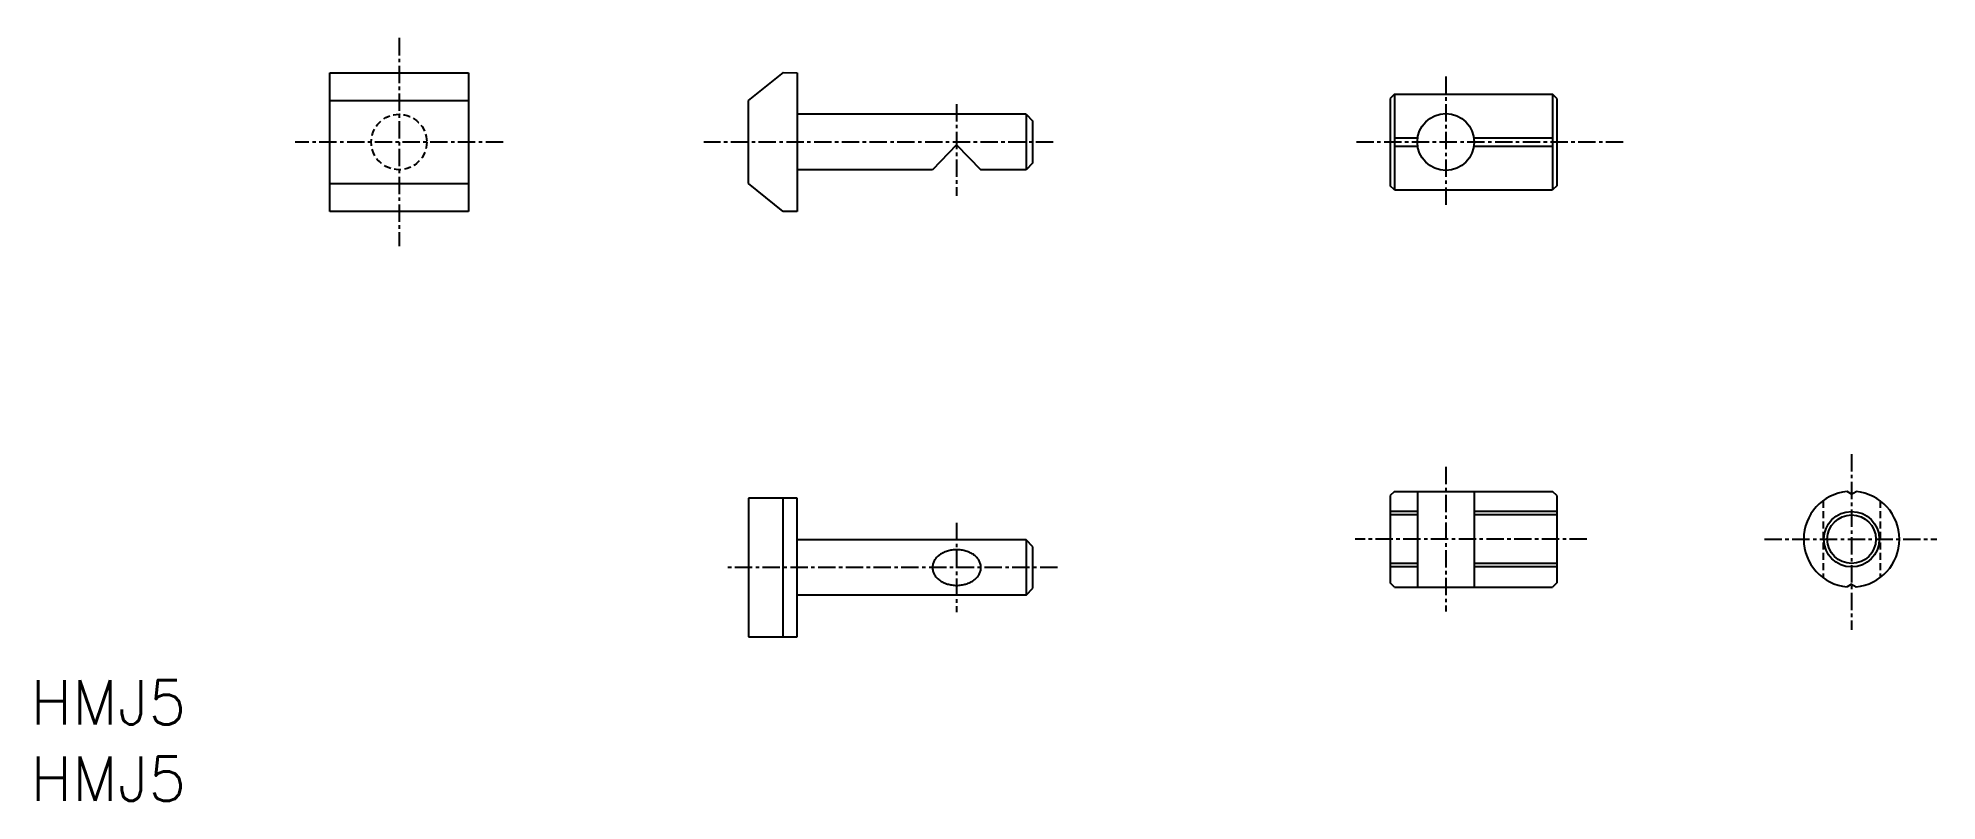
# Model space of a CAD drawing. Extents: x -26 to 111, y -48 to 8.
import ezdxf

# ---------------------------------------------------------------- set-up
doc = ezdxf.new("R2010")
doc.units = 0
doc.linetypes.add('CENTER', pattern=[2, 1.25, -0.25, 0.25, -0.25])
doc.linetypes.add('DASHED', pattern=[0.75, 0.5, -0.25])
doc.layers.get('0').update_dxf_attribs({"linetype": 'CONTINUOUS'})
doc.layers.add('CENTER', color=1, linetype='CENTER')
doc.styles.get("Standard").update_dxf_attribs({"font": 'txt.shx', "bigfont": 'bigfont.shx'})

msp = doc.modelspace()

# ---------------------------------------------------------------- linework, layer by layer
at = {"color": 7, "linetype": 'CONTINUOUS'}
for p, q in [((-5, 5), (5, 5)), ((-5, -5), (-5, 5)), ((5, 5), (5, -5)), ((25.21, 3), (27.72, 5.01)), ((27.72, 5.01), (28.71, 5)), ((28.71, 5), (28.71, -5)), ((-5, 3), (5, 3)), ((25.21, -3), (25.21, 3)), ((71.78, 3.45), (71.48, 3.15)), ((71.48, 3.15), (71.48, -3.15)), ((71.78, 3.45), (83.18, 3.45)), ((83.48, 3.15), (83.18, 3.45)), ((83.48, 3.15), (83.48, -3.15)), ((45.21, 2), (28.71, 2)), ((45.21, 2), (45.71, 1.5)), ((45.21, 2), (45.21, -2)), ((45.71, -1.5), (45.71, 1.5)), ((40.21, -0.2), (38.46, -2)), ((40.21, -0.2), (41.96, -2)), ((38.01, -2), (28.71, -2)), ((38.46, -2), (38.01, -2)), ((45.21, -2), (41.96, -2)), ((45.71, -1.5), (45.21, -2)), ((-5, -3), (5, -3)), ((27.71, -5), (25.21, -3)), ((28.71, -2.9), (28.71, -5)), ((71.78, -3.45), (71.48, -3.15)), ((71.78, -3.45), (83.18, -3.45)), ((83.48, -3.15), (83.18, -3.45)), ((5, -5), (-5, -5)), ((28.71, -5), (27.71, -5)), ((25.21, -25.67), (25.21, -35.67)), ((28.71, -25.67), (25.21, -25.67)), ((27.71, -35.67), (27.71, -25.67)), ((28.71, -35.67), (28.71, -25.67)), ((71.78, -25.18), (71.48, -25.48)), ((71.48, -25.48), (71.48, -31.78)), ((71.48, -25.48), (71.48, -31.78)), ((71.78, -25.18), (83.18, -25.18)), ((73.43, -25.18), (73.43, -32.08)), ((77.53, -25.18), (77.53, -32.08)), ((83.48, -25.48), (83.18, -25.18)), ((83.48, -25.48), (83.48, -31.78)), ((83.48, -25.48), (83.48, -31.78)), ((104.74, -25.38), (104.42, -25.2)), ((104.74, -25.38), (105.06, -25.2)), ((73.38, -26.88), (71.48, -26.88)), ((73.43, -26.88), (71.48, -26.88)), ((83.48, -26.88), (77.48, -26.88)), ((45.21, -28.67), (28.71, -28.67)), ((45.71, -29.17), (45.21, -28.67)), ((45.21, -28.67), (45.21, -32.67)), ((45.71, -32.17), (45.71, -29.17)), ((73.38, -30.38), (71.48, -30.38)), ((73.43, -30.38), (71.48, -30.38)), ((83.48, -30.38), (77.48, -30.38)), ((45.21, -32.67), (28.71, -32.67)), ((45.21, -32.67), (45.71, -32.17)), ((71.78, -32.08), (71.48, -31.78)), ((71.78, -32.08), (83.18, -32.08)), ((83.48, -31.78), (83.18, -32.08)), ((104.74, -31.88), (104.42, -32.07)), ((104.74, -31.88), (105.06, -32.07)), ((25.21, -35.67), (28.71, -35.67)), ((25.41, -35.67), (27.91, -35.67))]:
    msp.add_line(p, q, dxfattribs=at)
at = {"color": 3, "linetype": 'CONTINUOUS'}
for p, q in [((71.78, 3.45), (71.78, -3.45)), ((83.18, 3.45), (83.18, -3.45)), ((71.78, 0.3), (73.45, 0.3)), ((77.51, 0.3), (83.18, 0.3)), ((71.78, -0.3), (73.45, -0.3)), ((77.51, -0.3), (83.18, -0.3)), ((73.43, -26.63), (71.48, -26.63)), ((83.48, -26.63), (77.53, -26.63)), ((73.38, -30.63), (71.48, -30.63)), ((73.43, -30.63), (71.48, -30.63)), ((83.48, -30.63), (77.53, -30.63))]:
    msp.add_line(p, q, dxfattribs=at)
at = {"color": 3, "linetype": 'DASHED'}
for p, q in [((102.69, -25.86), (102.69, -31.41)), ((106.79, -25.86), (106.79, -31.41))]:
    msp.add_line(p, q, dxfattribs=at)
at = {"color": 7, "linetype": 'CONTINUOUS'}
msp.add_polyline3d([(41.96, -30.67, 0), (41.96, -30.61, 0), (41.96, -30.55, 0), (41.95, -30.49, 0), (41.93, -30.42, 0), (41.91, -30.36, 0), (41.89, -30.3, 0), (41.86, -30.24, 0), (41.83, -30.18, 0), (41.8, -30.12, 0), (41.76, -30.07, 0), (41.72, -30.01, 0), (41.67, -29.96, 0), (41.62, -29.91, 0), (41.57, -29.86, 0), (41.51, -29.81, 0), (41.45, -29.77, 0), (41.39, -29.72, 0), (41.33, -29.68, 0), (41.26, -29.64, 0), (41.19, -29.61, 0), (41.11, -29.57, 0), (41.04, -29.54, 0), (40.96, -29.51, 0), (40.88, -29.49, 0), (40.8, -29.46, 0), (40.72, -29.44, 0), (40.64, -29.43, 0), (40.56, -29.41, 0), (40.47, -29.4, 0), (40.39, -29.4, 0), (40.3, -29.39, 0), (40.21, -29.39, 0), (40.13, -29.39, 0), (40.04, -29.4, 0), (39.96, -29.4, 0), (39.87, -29.41, 0), (39.79, -29.43, 0), (39.71, -29.44, 0), (39.63, -29.46, 0), (39.55, -29.49, 0), (39.47, -29.51, 0), (39.39, -29.54, 0), (39.32, -29.57, 0), (39.24, -29.61, 0), (39.17, -29.64, 0), (39.1, -29.68, 0), (39.04, -29.72, 0), (38.98, -29.77, 0), (38.92, -29.81, 0), (38.86, -29.86, 0), (38.81, -29.91, 0), (38.76, -29.96, 0), (38.71, -30.01, 0), (38.67, -30.07, 0), (38.63, -30.12, 0), (38.6, -30.18, 0), (38.57, -30.24, 0), (38.54, -30.3, 0), (38.52, -30.36, 0), (38.5, -30.42, 0), (38.48, -30.49, 0), (38.47, -30.55, 0), (38.47, -30.61, 0), (38.46, -30.67, 0), (38.47, -30.74, 0), (38.47, -30.8, 0), (38.48, -30.86, 0), (38.5, -30.93, 0), (38.52, -30.99, 0), (38.54, -31.05, 0), (38.57, -31.11, 0), (38.6, -31.17, 0), (38.63, -31.22, 0), (38.67, -31.28, 0), (38.71, -31.33, 0), (38.76, -31.39, 0), (38.81, -31.44, 0), (38.86, -31.49, 0), (38.92, -31.54, 0), (38.98, -31.58, 0), (39.04, -31.63, 0), (39.1, -31.67, 0), (39.17, -31.71, 0), (39.24, -31.74, 0), (39.32, -31.78, 0), (39.39, -31.81, 0), (39.47, -31.84, 0), (39.55, -31.86, 0), (39.63, -31.88, 0), (39.71, -31.9, 0), (39.79, -31.92, 0), (39.87, -31.93, 0), (39.96, -31.95, 0), (40.04, -31.95, 0), (40.13, -31.96, 0), (40.21, -31.96, 0), (40.3, -31.96, 0), (40.39, -31.95, 0), (40.47, -31.95, 0), (40.56, -31.93, 0), (40.64, -31.92, 0), (40.72, -31.9, 0), (40.8, -31.88, 0), (40.88, -31.86, 0), (40.96, -31.84, 0), (41.04, -31.81, 0), (41.11, -31.78, 0), (41.19, -31.74, 0), (41.26, -31.71, 0), (41.33, -31.67, 0), (41.39, -31.63, 0), (41.45, -31.58, 0), (41.51, -31.54, 0), (41.57, -31.49, 0), (41.62, -31.44, 0), (41.67, -31.39, 0), (41.72, -31.33, 0), (41.76, -31.28, 0), (41.8, -31.22, 0), (41.83, -31.17, 0), (41.86, -31.11, 0), (41.89, -31.05, 0), (41.91, -30.99, 0), (41.93, -30.93, 0), (41.95, -30.86, 0), (41.96, -30.8, 0), (41.96, -30.74, 0), (41.96, -30.67, 0)], dxfattribs=at)
at = {"color": 3, "linetype": 'DASHED'}
msp.add_circle((0, 0), 2, dxfattribs=at)
at = {"color": 7, "linetype": 'CONTINUOUS'}
for centre, radius in [((75.48, 0), 2.05), ((104.74, -28.63), 1.75)]:
    msp.add_circle(centre, radius, dxfattribs=at)
at = {"color": 3, "linetype": 'CONTINUOUS'}
msp.add_circle((104.74, -28.63), 2, dxfattribs=at)
at = {"color": 7, "linetype": 'CONTINUOUS'}
for start, end in [(95.3314, 264.6686), (275.3314, 84.6686)]:
    msp.add_arc((104.74, -28.63), 3.45, start, end, dxfattribs=at)
at = {"layer": 'CENTER', "color": 1, "linetype": 'CENTER'}
for p, q in [((0, 7.5), (0, -7.5)), ((75.48, 4.73), (75.48, -4.73)), ((40.21, 2.74), (40.21, -3.87)), ((7.5, 0), (-7.5, 0)), ((22.3, 0), (21.98, 0)), ((47.18, 0), (22.3, 0)), ((88.28, 0), (68.94, 0)), ((104.74, -22.49), (104.74, -35.16)), ((75.48, -23.42), (75.48, -33.84)), ((40.21, -27.46), (40.21, -33.89)), ((85.66, -28.63), (68.94, -28.63)), ((98.46, -28.63), (110.9, -28.63)), ((47.47, -30.67), (23.47, -30.67))]:
    msp.add_line(p, q, dxfattribs=at)

# ---------------------------------------------------------------- texts
at = {"color": 7, "linetype": 'CONTINUOUS'}
for p in [(-26.58, -41.98), (-26.58, -47.5)]:
    msp.add_text('HMJ5', height=3.2, dxfattribs=at).set_placement(p)

doc.saveas('drawing.dxf')
